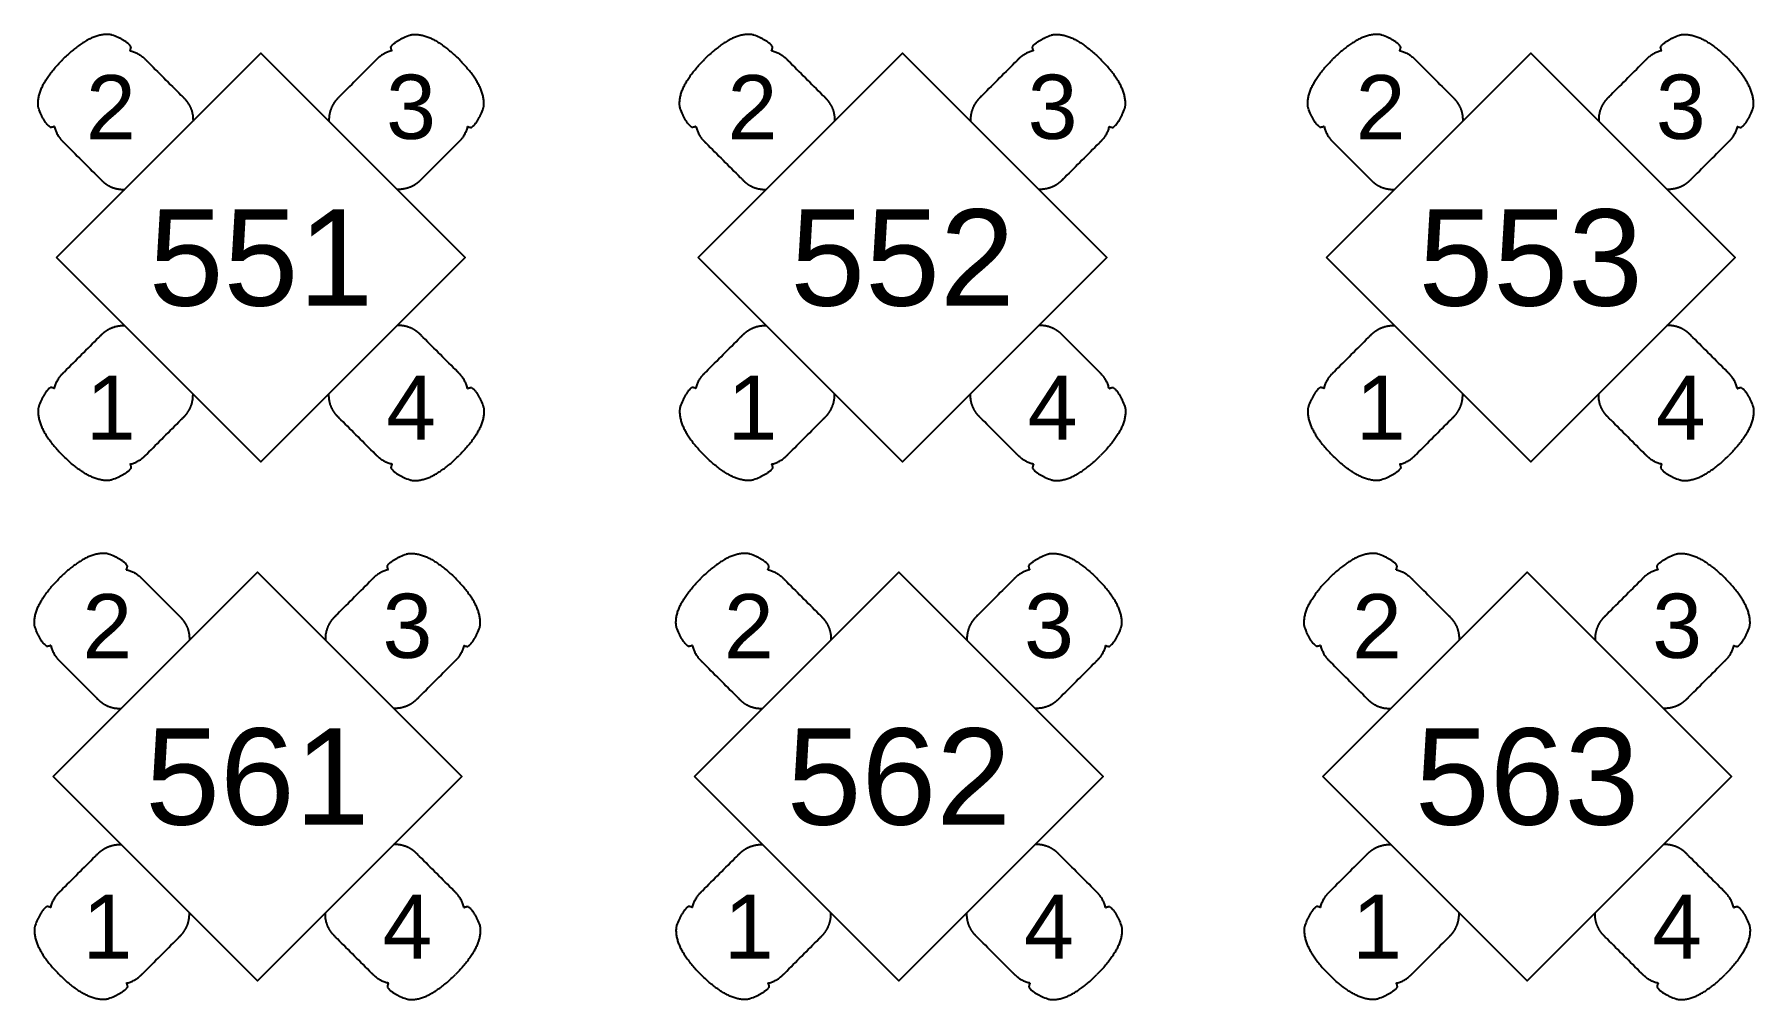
# Model space of a CAD drawing. Header units: inches. Extents: x -7053 to 899, y 8996 to 11069.
# Drawn here: x 29.5 to 243.7, y 10473.6 to 10593.8 of the extents above; entities that cross this region are included whole.
import ezdxf
from ezdxf.enums import TextEntityAlignment as Align

# ---------------------------------------------------------------- set-up
doc = ezdxf.new("R2010")
doc.units = ezdxf.units.IN
doc.header["$LTSCALE"] = 24
doc.header["$MEASUREMENT"] = 0
doc.layers.get('0').update_dxf_attribs({"linetype": 'CONTINUOUS'})
doc.styles.add('BOLD_1_8', font='arial.ttf', dxfattribs={"height": 8})

# ---------------------------------------------------------------- blocks, each defined once
blk = doc.blocks.new('TABLE 13')
at = {"transparency": 33554687}
blk.add_lwpolyline([(-25.46, -25.46), (0, 0), (25.46, -25.46), (0, -50.91)], close=True, dxfattribs=at)
for points, knots in [([(-18.82, 2.3), (-18.85, 2.31), (-18.92, 2.31), (-19.06, 2.32), (-19.25, 2.33), (-19.48, 2.31), (-19.81, 2.28), (-20.22, 2.19), (-20.55, 2.09), (-20.71, 2.03)], [0, 0, 0, 0, 2.359778, 4.869377, 10.191424, 15.845352, 21.732083, 33.881843, 46.544574, 46.544574, 46.544574, 46.544574]), ([(-18.65, 2.27), (-18.65, 2.27), (-18.67, 2.27), (-18.69, 2.28), (-18.75, 2.29), (-18.79, 2.3), (-18.82, 2.3)], [0, 0, 0, 0, 0.487428, 0.991917, 2.054704, 4.283476, 4.283476, 4.283476, 4.283476]), ([(-16.23, 0.83), (-16.25, 0.86), (-16.29, 0.92), (-16.37, 1.01), (-16.46, 1.1), (-16.57, 1.19), (-16.69, 1.29), (-16.82, 1.38), (-16.96, 1.48), (-17.11, 1.57), (-17.27, 1.66), (-17.43, 1.75), (-17.56, 1.82), (-17.68, 1.87), (-18, 2.02), (-18.3, 2.15), (-18.57, 2.24)], [0, 0, 0, 0, 2.593621, 5.482058, 8.577723, 12.001054, 15.662205, 19.556252, 23.671802, 27.994039, 32.368812, 36.906904, 41.514708, 42.773481, 46.505736, 66.812405, 66.812405, 66.812405, 66.812405]), ([(16.23, 0.83), (16.25, 0.86), (16.29, 0.92), (16.37, 1.01), (16.46, 1.1), (16.57, 1.19), (16.69, 1.29), (16.82, 1.38), (16.96, 1.48), (17.11, 1.57), (17.27, 1.66), (17.43, 1.75), (17.56, 1.82), (17.68, 1.87), (18, 2.02), (18.3, 2.15), (18.57, 2.24)], [0, 0, 0, 0, 2.593621, 5.482058, 8.577723, 12.001054, 15.662205, 19.556252, 23.671802, 27.994039, 32.368812, 36.906904, 41.514708, 42.773481, 46.505736, 66.812405, 66.812405, 66.812405, 66.812405]), ([(18.65, 2.27), (18.65, 2.27), (18.67, 2.27), (18.69, 2.28), (18.75, 2.29), (18.79, 2.3), (18.82, 2.3)], [0, 0, 0, 0, 0.487428, 0.991917, 2.054704, 4.283476, 4.283476, 4.283476, 4.283476]), ([(18.82, 2.3), (18.85, 2.31), (18.92, 2.31), (19.06, 2.32), (19.25, 2.33), (19.48, 2.31), (19.81, 2.28), (20.22, 2.19), (20.55, 2.09), (20.71, 2.03)], [0, 0, 0, 0, 2.359778, 4.869377, 10.191424, 15.845352, 21.732083, 33.881843, 46.544574, 46.544574, 46.544574, 46.544574]), ([(-20.71, 2.03), (-20.87, 1.97), (-21.18, 1.84), (-21.64, 1.61), (-22.02, 1.38), (-22.34, 1.17), (-22.59, 1), (-22.85, 0.81), (-23.2, 0.54), (-23.65, 0.18), (-24.17, -0.28), (-24.51, -0.61), (-24.68, -0.78)], [0, 0, 0, 0, 12.267602, 24.417309, 37.247949, 44.247945, 51.636574, 59.5443, 67.46083, 83.821821, 100.712162, 117.971932, 117.971932, 117.971932, 117.971932]), ([(-20.71, 2.03), (-20.71, 2.03), (-20.72, 2.03), (-20.72, 2.03), (-20.72, 2.03)], [5.5469019, 5.5469019, 5.5469019, 5.5469019, 5.6323646, 6.2805064, 6.2805064, 6.2805064, 6.2805064]), ([(-16.33, 0.28), (-16.25, 0.27), (-16.09, 0.23), (-15.87, 0.15), (-15.65, 0.07), (-15.43, -0.03), (-15.22, -0.15), (-15.05, -0.25), (-14.93, -0.35), (-14.83, -0.42), (-14.74, -0.49), (-14.64, -0.57), (-14.57, -0.64), (-14.5, -0.7), (-14.45, -0.75), (-14.41, -0.79), (-14.37, -0.83), (-14.34, -0.86), (-14.31, -0.89), (-14.28, -0.92), (-12.83, -2.37), (-11.33, -3.87), (-9.81, -5.39), (-9.7, -5.5), (-9.65, -5.56), (-9.62, -5.58), (-9.59, -5.61), (-9.56, -5.64), (-9.53, -5.68), (-9.49, -5.72), (-9.45, -5.76), (-9.41, -5.8), (-9.37, -5.85), (-9.33, -5.91), (-9.28, -5.97), (-9.23, -6.03), (-9.19, -6.09), (-9.14, -6.15), (-9.1, -6.21), (-9.06, -6.28), (-9.02, -6.35), (-8.98, -6.41), (-8.94, -6.48), (-8.9, -6.55), (-8.87, -6.62), (-8.82, -6.71), (-8.78, -6.8), (-8.74, -6.9), (-8.7, -7), (-8.66, -7.12), (-8.61, -7.27), (-8.58, -7.39), (-8.56, -7.49), (-8.54, -7.6), (-8.51, -7.73), (-8.49, -7.89), (-8.48, -8.05), (-8.47, -8.22), (-8.47, -8.37), (-8.47, -8.45), (-8.47, -8.47)], [0, 0, 0, 0, 5.72563, 11.638342, 17.260894, 22.922401, 28.742922, 34.444488, 37.302031, 40.199141, 43.070322, 45.950302, 49.053334, 50.597395, 52.213287, 54.148835, 54.810842, 56.198377, 57.082182, 57.982873, 59.768639, 205.405174, 211.614238, 215.240558, 216.120377, 217.503019, 218.1197, 218.87376, 220.264619, 222.138923, 223.116007, 224.149054, 225.8389, 227.741458, 229.580904, 231.399916, 233.225706, 235.045462, 237.020929, 238.716762, 240.672175, 242.738864, 244.454546, 246.394975, 248.208372, 250.027817, 253.72258, 255.653916, 257.54021, 261.279137, 264.972737, 268.750306, 270.18791, 272.540295, 276.909178, 279.829807, 284.10991, 288.387997, 292.747109, 294.447191, 294.447191, 294.447191, 294.447191]), ([(-16.2, 0.73), (-16.2, 0.73), (-16.2, 0.74), (-16.2, 0.75), (-16.2, 0.77), (-16.21, 0.79), (-16.23, 0.83)], [0, 0, 0, 0, 0.219458, 0.438108, 0.881749, 1.776838, 1.776838, 1.776838, 1.776838]), ([(16.33, 0.28), (16.25, 0.27), (16.09, 0.23), (15.87, 0.15), (15.65, 0.07), (15.43, -0.03), (15.22, -0.15), (15.05, -0.25), (14.93, -0.35), (14.83, -0.42), (14.74, -0.49), (14.64, -0.57), (14.57, -0.64), (14.5, -0.7), (14.45, -0.75), (14.41, -0.79), (14.37, -0.83), (14.34, -0.86), (14.31, -0.89), (14.28, -0.92), (12.83, -2.37), (11.33, -3.87), (9.81, -5.39), (9.7, -5.5), (9.65, -5.56), (9.62, -5.58), (9.59, -5.61), (9.56, -5.64), (9.53, -5.68), (9.49, -5.72), (9.45, -5.76), (9.41, -5.8), (9.37, -5.85), (9.33, -5.91), (9.28, -5.97), (9.23, -6.03), (9.19, -6.09), (9.14, -6.15), (9.1, -6.21), (9.06, -6.28), (9.02, -6.35), (8.98, -6.41), (8.94, -6.48), (8.9, -6.55), (8.87, -6.62), (8.82, -6.71), (8.78, -6.8), (8.74, -6.9), (8.7, -7), (8.66, -7.12), (8.61, -7.27), (8.58, -7.39), (8.56, -7.49), (8.54, -7.6), (8.51, -7.73), (8.49, -7.89), (8.48, -8.05), (8.47, -8.22), (8.47, -8.37), (8.47, -8.45), (8.47, -8.47)], [0, 0, 0, 0, 5.72563, 11.638342, 17.260894, 22.922401, 28.742922, 34.444488, 37.302031, 40.199141, 43.070322, 45.950302, 49.053334, 50.597395, 52.213287, 54.148835, 54.810842, 56.198377, 57.082182, 57.982873, 59.768639, 205.405174, 211.614238, 215.240558, 216.120377, 217.503019, 218.1197, 218.87376, 220.264619, 222.138923, 223.116007, 224.149054, 225.8389, 227.741458, 229.580904, 231.399916, 233.225706, 235.045462, 237.020929, 238.716762, 240.672175, 242.738864, 244.454546, 246.394975, 248.208372, 250.027817, 253.72258, 255.653916, 257.54021, 261.279137, 264.972737, 268.750306, 270.18791, 272.540295, 276.909178, 279.829807, 284.10991, 288.387997, 292.747109, 294.447191, 294.447191, 294.447191, 294.447191]), ([(16.2, 0.73), (16.2, 0.73), (16.2, 0.74), (16.2, 0.75), (16.2, 0.77), (16.21, 0.79), (16.23, 0.83)], [0, 0, 0, 0, 0.219458, 0.438108, 0.881749, 1.776838, 1.776838, 1.776838, 1.776838]), ([(20.71, 2.03), (20.71, 2.03), (20.72, 2.03), (20.72, 2.03), (20.72, 2.03)], [5.5469019, 5.5469019, 5.5469019, 5.5469019, 5.6323646, 6.2805064, 6.2805064, 6.2805064, 6.2805064]), ([(20.71, 2.03), (20.87, 1.97), (21.18, 1.84), (21.64, 1.61), (22.02, 1.38), (22.34, 1.17), (22.59, 1), (22.85, 0.81), (23.2, 0.54), (23.65, 0.18), (24.17, -0.28), (24.51, -0.61), (24.68, -0.78)], [0, 0, 0, 0, 12.267602, 24.417309, 37.247949, 44.247945, 51.636574, 59.5443, 67.46083, 83.821821, 100.712162, 117.971932, 117.971932, 117.971932, 117.971932]), ([(-27.49, -4.74), (-27.43, -4.58), (-27.3, -4.27), (-27.06, -3.81), (-26.84, -3.43), (-26.63, -3.12), (-26.46, -2.86), (-26.27, -2.6), (-26, -2.25), (-25.64, -1.81), (-25.17, -1.29), (-24.84, -0.95), (-24.68, -0.78)], [0, 0, 0, 0, 12.267602, 24.417309, 37.247949, 44.247945, 51.636574, 59.5443, 67.46083, 83.821821, 100.712162, 117.971932, 117.971932, 117.971932, 117.971932]), ([(27.49, -4.74), (27.43, -4.58), (27.3, -4.27), (27.06, -3.81), (26.84, -3.43), (26.63, -3.12), (26.46, -2.86), (26.27, -2.6), (26, -2.25), (25.64, -1.81), (25.17, -1.29), (24.84, -0.95), (24.68, -0.78)], [0, 0, 0, 0, 12.267602, 24.417309, 37.247949, 44.247945, 51.636574, 59.5443, 67.46083, 83.821821, 100.712162, 117.971932, 117.971932, 117.971932, 117.971932]), ([(-27.76, -6.63), (-27.76, -6.6), (-27.77, -6.54), (-27.78, -6.4), (-27.78, -6.21), (-27.77, -5.98), (-27.73, -5.65), (-27.65, -5.23), (-27.55, -4.91), (-27.49, -4.74)], [0, 0, 0, 0, 2.359778, 4.869377, 10.191424, 15.845352, 21.732083, 33.881843, 46.544574, 46.544574, 46.544574, 46.544574]), ([(-27.49, -4.74), (-27.49, -4.74), (-27.48, -4.74), (-27.48, -4.74), (-27.48, -4.74)], [5.5469019, 5.5469019, 5.5469019, 5.5469019, 5.6323646, 6.2805064, 6.2805064, 6.2805064, 6.2805064]), ([(27.49, -4.74), (27.49, -4.74), (27.48, -4.74), (27.48, -4.74), (27.48, -4.74)], [5.5469019, 5.5469019, 5.5469019, 5.5469019, 5.6323646, 6.2805064, 6.2805064, 6.2805064, 6.2805064]), ([(27.76, -6.63), (27.76, -6.6), (27.77, -6.54), (27.78, -6.4), (27.78, -6.21), (27.77, -5.98), (27.73, -5.65), (27.65, -5.23), (27.55, -4.91), (27.49, -4.74)], [0, 0, 0, 0, 2.359778, 4.869377, 10.191424, 15.845352, 21.732083, 33.881843, 46.544574, 46.544574, 46.544574, 46.544574]), ([(-27.72, -6.81), (-27.72, -6.8), (-27.73, -6.79), (-27.73, -6.76), (-27.75, -6.71), (-27.75, -6.67), (-27.76, -6.63)], [0, 0, 0, 0, 0.487428, 0.991917, 2.054704, 4.283476, 4.283476, 4.283476, 4.283476]), ([(-26.28, -9.23), (-26.31, -9.21), (-26.37, -9.16), (-26.46, -9.08), (-26.55, -8.99), (-26.65, -8.89), (-26.74, -8.77), (-26.84, -8.64), (-26.93, -8.5), (-27.03, -8.35), (-27.12, -8.19), (-27.21, -8.02), (-27.27, -7.89), (-27.33, -7.78), (-27.48, -7.46), (-27.6, -7.15), (-27.7, -6.89)], [0, 0, 0, 0, 2.593621, 5.482058, 8.577723, 12.001054, 15.662205, 19.556252, 23.671802, 27.994039, 32.368812, 36.906904, 41.514708, 42.773481, 46.505736, 66.812405, 66.812405, 66.812405, 66.812405]), ([(26.28, -9.23), (26.31, -9.21), (26.37, -9.16), (26.46, -9.08), (26.55, -8.99), (26.65, -8.89), (26.74, -8.77), (26.84, -8.64), (26.93, -8.5), (27.03, -8.35), (27.12, -8.19), (27.21, -8.02), (27.27, -7.89), (27.33, -7.78), (27.48, -7.46), (27.6, -7.15), (27.7, -6.89)], [0, 0, 0, 0, 2.593621, 5.482058, 8.577723, 12.001054, 15.662205, 19.556252, 23.671802, 27.994039, 32.368812, 36.906904, 41.514708, 42.773481, 46.505736, 66.812405, 66.812405, 66.812405, 66.812405]), ([(27.72, -6.81), (27.72, -6.8), (27.73, -6.79), (27.73, -6.76), (27.75, -6.71), (27.75, -6.67), (27.76, -6.63)], [0, 0, 0, 0, 0.487428, 0.991917, 2.054704, 4.283476, 4.283476, 4.283476, 4.283476]), ([(-26.19, -9.26), (-26.19, -9.26), (-26.2, -9.26), (-26.21, -9.26), (-26.23, -9.25), (-26.25, -9.25), (-26.28, -9.23)], [0, 0, 0, 0, 0.219458, 0.438108, 0.881749, 1.776838, 1.776838, 1.776838, 1.776838]), ([(-25.74, -9.13), (-25.72, -9.21), (-25.68, -9.36), (-25.61, -9.59), (-25.52, -9.81), (-25.42, -10.02), (-25.31, -10.23), (-25.2, -10.4), (-25.11, -10.53), (-25.04, -10.63), (-24.96, -10.72), (-24.89, -10.81), (-24.82, -10.89), (-24.76, -10.95), (-24.71, -11), (-24.67, -11.04), (-24.63, -11.08), (-24.6, -11.11), (-24.57, -11.14), (-24.53, -11.18), (-23.08, -12.63), (-21.58, -14.13), (-20.06, -15.65), (-19.96, -15.75), (-19.9, -15.81), (-19.87, -15.84), (-19.84, -15.86), (-19.82, -15.89), (-19.78, -15.93), (-19.73, -15.97), (-19.69, -16.01), (-19.66, -16.04), (-19.61, -16.08), (-19.55, -16.13), (-19.49, -16.18), (-19.43, -16.22), (-19.37, -16.27), (-19.31, -16.31), (-19.24, -16.36), (-19.18, -16.4), (-19.11, -16.44), (-19.04, -16.48), (-18.97, -16.52), (-18.91, -16.55), (-18.84, -16.59), (-18.75, -16.63), (-18.65, -16.68), (-18.56, -16.72), (-18.46, -16.75), (-18.34, -16.8), (-18.19, -16.84), (-18.07, -16.87), (-17.97, -16.9), (-17.86, -16.92), (-17.73, -16.94), (-17.57, -16.96), (-17.41, -16.98), (-17.23, -16.99), (-17.09, -16.99), (-17.01, -16.98), (-16.98, -16.98)], [0, 0, 0, 0, 5.72563, 11.638342, 17.260894, 22.922401, 28.742922, 34.444488, 37.302031, 40.199141, 43.070322, 45.950302, 49.053334, 50.597395, 52.213287, 54.148835, 54.810842, 56.198377, 57.082182, 57.982873, 59.768639, 205.405174, 211.614238, 215.240558, 216.120377, 217.503019, 218.1197, 218.87376, 220.264619, 222.138923, 223.116007, 224.149054, 225.8389, 227.741458, 229.580904, 231.399916, 233.225706, 235.045462, 237.020929, 238.716762, 240.672175, 242.738864, 244.454546, 246.394975, 248.208372, 250.027817, 253.72258, 255.653916, 257.54021, 261.279137, 264.972737, 268.750306, 270.18791, 272.540295, 276.909178, 279.829807, 284.10991, 288.387997, 292.747109, 294.447197, 294.447197, 294.447197, 294.447197]), ([(25.74, -9.13), (25.72, -9.21), (25.68, -9.36), (25.61, -9.59), (25.52, -9.81), (25.42, -10.02), (25.31, -10.23), (25.2, -10.4), (25.11, -10.53), (25.04, -10.63), (24.96, -10.72), (24.89, -10.81), (24.82, -10.89), (24.76, -10.95), (24.71, -11), (24.67, -11.04), (24.63, -11.08), (24.6, -11.11), (24.57, -11.14), (24.53, -11.18), (23.08, -12.63), (21.58, -14.13), (20.06, -15.65), (19.96, -15.75), (19.9, -15.81), (19.87, -15.84), (19.84, -15.86), (19.82, -15.89), (19.78, -15.93), (19.73, -15.97), (19.69, -16.01), (19.66, -16.04), (19.61, -16.08), (19.55, -16.13), (19.49, -16.18), (19.43, -16.22), (19.37, -16.27), (19.31, -16.31), (19.24, -16.36), (19.18, -16.4), (19.11, -16.44), (19.04, -16.48), (18.97, -16.52), (18.91, -16.55), (18.84, -16.59), (18.75, -16.63), (18.65, -16.68), (18.56, -16.72), (18.46, -16.75), (18.34, -16.8), (18.19, -16.84), (18.07, -16.87), (17.97, -16.9), (17.86, -16.92), (17.73, -16.94), (17.57, -16.96), (17.41, -16.98), (17.23, -16.99), (17.09, -16.99), (17.01, -16.98), (16.98, -16.98)], [0, 0, 0, 0, 5.72563, 11.638342, 17.260894, 22.922401, 28.742922, 34.444488, 37.302031, 40.199141, 43.070322, 45.950302, 49.053334, 50.597395, 52.213287, 54.148835, 54.810842, 56.198377, 57.082182, 57.982873, 59.768639, 205.405174, 211.614238, 215.240558, 216.120377, 217.503019, 218.1197, 218.87376, 220.264619, 222.138923, 223.116007, 224.149054, 225.8389, 227.741458, 229.580904, 231.399916, 233.225706, 235.045462, 237.020929, 238.716762, 240.672175, 242.738864, 244.454546, 246.394975, 248.208372, 250.027817, 253.72258, 255.653916, 257.54021, 261.279137, 264.972737, 268.750306, 270.18791, 272.540295, 276.909178, 279.829807, 284.10991, 288.387997, 292.747109, 294.447197, 294.447197, 294.447197, 294.447197]), ([(26.19, -9.26), (26.19, -9.26), (26.2, -9.26), (26.21, -9.26), (26.23, -9.25), (26.25, -9.25), (26.28, -9.23)], [0, 0, 0, 0, 0.219458, 0.438108, 0.881749, 1.776838, 1.776838, 1.776838, 1.776838]), ([(-25.74, -41.78), (-25.72, -41.71), (-25.68, -41.55), (-25.61, -41.32), (-25.52, -41.1), (-25.42, -40.89), (-25.31, -40.68), (-25.2, -40.51), (-25.11, -40.38), (-25.04, -40.29), (-24.96, -40.19), (-24.89, -40.1), (-24.82, -40.02), (-24.76, -39.96), (-24.71, -39.91), (-24.67, -39.87), (-24.63, -39.83), (-24.6, -39.8), (-24.57, -39.77), (-24.53, -39.73), (-23.08, -38.28), (-21.58, -36.78), (-20.06, -35.26), (-19.96, -35.16), (-19.9, -35.1), (-19.87, -35.07), (-19.84, -35.05), (-19.82, -35.02), (-19.78, -34.98), (-19.73, -34.94), (-19.69, -34.9), (-19.66, -34.87), (-19.61, -34.83), (-19.55, -34.78), (-19.49, -34.73), (-19.43, -34.69), (-19.37, -34.64), (-19.31, -34.6), (-19.24, -34.56), (-19.18, -34.51), (-19.11, -34.47), (-19.04, -34.43), (-18.97, -34.39), (-18.91, -34.36), (-18.84, -34.32), (-18.75, -34.28), (-18.65, -34.24), (-18.56, -34.2), (-18.46, -34.16), (-18.34, -34.12), (-18.19, -34.07), (-18.07, -34.04), (-17.97, -34.02), (-17.86, -33.99), (-17.73, -33.97), (-17.57, -33.95), (-17.41, -33.93), (-17.23, -33.93), (-17.09, -33.93), (-17.01, -33.93), (-16.98, -33.93)], [0, 0, 0, 0, 5.72563, 11.638342, 17.260894, 22.922401, 28.742922, 34.444488, 37.302031, 40.199141, 43.070322, 45.950302, 49.053334, 50.597395, 52.213287, 54.148835, 54.810842, 56.198377, 57.082182, 57.982873, 59.768639, 205.405174, 211.614238, 215.240558, 216.120377, 217.503019, 218.1197, 218.87376, 220.264619, 222.138923, 223.116007, 224.149054, 225.8389, 227.741458, 229.580904, 231.399916, 233.225706, 235.045462, 237.020929, 238.716762, 240.672175, 242.738864, 244.454546, 246.394975, 248.208372, 250.027817, 253.72258, 255.653916, 257.54021, 261.279137, 264.972737, 268.750306, 270.18791, 272.540295, 276.909178, 279.829807, 284.10991, 288.387997, 292.747109, 294.447197, 294.447197, 294.447197, 294.447197]), ([(25.74, -41.78), (25.72, -41.71), (25.68, -41.55), (25.61, -41.32), (25.52, -41.1), (25.42, -40.89), (25.31, -40.68), (25.2, -40.51), (25.11, -40.38), (25.04, -40.29), (24.96, -40.19), (24.89, -40.1), (24.82, -40.02), (24.76, -39.96), (24.71, -39.91), (24.67, -39.87), (24.63, -39.83), (24.6, -39.8), (24.57, -39.77), (24.53, -39.73), (23.08, -38.28), (21.58, -36.78), (20.06, -35.26), (19.96, -35.16), (19.9, -35.1), (19.87, -35.07), (19.84, -35.05), (19.82, -35.02), (19.78, -34.98), (19.73, -34.94), (19.69, -34.9), (19.66, -34.87), (19.61, -34.83), (19.55, -34.78), (19.49, -34.73), (19.43, -34.69), (19.37, -34.64), (19.31, -34.6), (19.24, -34.56), (19.18, -34.51), (19.11, -34.47), (19.04, -34.43), (18.97, -34.39), (18.91, -34.36), (18.84, -34.32), (18.75, -34.28), (18.65, -34.24), (18.56, -34.2), (18.46, -34.16), (18.34, -34.12), (18.19, -34.07), (18.07, -34.04), (17.97, -34.02), (17.86, -33.99), (17.73, -33.97), (17.57, -33.95), (17.41, -33.93), (17.23, -33.93), (17.09, -33.93), (17.01, -33.93), (16.98, -33.93)], [0, 0, 0, 0, 5.72563, 11.638342, 17.260894, 22.922401, 28.742922, 34.444488, 37.302031, 40.199141, 43.070322, 45.950302, 49.053334, 50.597395, 52.213287, 54.148835, 54.810842, 56.198377, 57.082182, 57.982873, 59.768639, 205.405174, 211.614238, 215.240558, 216.120377, 217.503019, 218.1197, 218.87376, 220.264619, 222.138923, 223.116007, 224.149054, 225.8389, 227.741458, 229.580904, 231.399916, 233.225706, 235.045462, 237.020929, 238.716762, 240.672175, 242.738864, 244.454546, 246.394975, 248.208372, 250.027817, 253.72258, 255.653916, 257.54021, 261.279137, 264.972737, 268.750306, 270.18791, 272.540295, 276.909178, 279.829807, 284.10991, 288.387997, 292.747109, 294.447197, 294.447197, 294.447197, 294.447197]), ([(-26.28, -41.68), (-26.31, -41.7), (-26.37, -41.75), (-26.46, -41.83), (-26.55, -41.92), (-26.65, -42.03), (-26.74, -42.14), (-26.84, -42.27), (-26.93, -42.42), (-27.03, -42.57), (-27.12, -42.72), (-27.21, -42.89), (-27.27, -43.02), (-27.33, -43.14), (-27.48, -43.45), (-27.6, -43.76), (-27.7, -44.02)], [0, 0, 0, 0, 2.593621, 5.482058, 8.577723, 12.001054, 15.662205, 19.556252, 23.671802, 27.994039, 32.368812, 36.906904, 41.514708, 42.773481, 46.505736, 66.812405, 66.812405, 66.812405, 66.812405]), ([(-26.19, -41.65), (-26.19, -41.65), (-26.2, -41.65), (-26.21, -41.65), (-26.23, -41.66), (-26.25, -41.66), (-26.28, -41.68)], [0, 0, 0, 0, 0.219458, 0.438108, 0.881749, 1.776838, 1.776838, 1.776838, 1.776838]), ([(-16.33, -51.2), (-16.25, -51.18), (-16.09, -51.14), (-15.87, -51.07), (-15.65, -50.98), (-15.43, -50.88), (-15.22, -50.76), (-15.05, -50.66), (-14.93, -50.57), (-14.83, -50.5), (-14.74, -50.42), (-14.64, -50.34), (-14.57, -50.27), (-14.5, -50.21), (-14.45, -50.16), (-14.41, -50.12), (-14.37, -50.08), (-14.34, -50.05), (-14.31, -50.02), (-14.28, -49.99), (-12.83, -48.54), (-11.33, -47.04), (-9.81, -45.52), (-9.7, -45.41), (-9.65, -45.36), (-9.62, -45.33), (-9.59, -45.3), (-9.56, -45.27), (-9.53, -45.23), (-9.49, -45.19), (-9.45, -45.15), (-9.41, -45.11), (-9.37, -45.06), (-9.33, -45.01), (-9.28, -44.95), (-9.23, -44.89), (-9.19, -44.83), (-9.14, -44.76), (-9.1, -44.7), (-9.06, -44.63), (-9.02, -44.57), (-8.98, -44.5), (-8.94, -44.43), (-8.9, -44.36), (-8.87, -44.29), (-8.82, -44.2), (-8.78, -44.11), (-8.74, -44.01), (-8.7, -43.92), (-8.66, -43.79), (-8.61, -43.65), (-8.58, -43.53), (-8.56, -43.42), (-8.54, -43.31), (-8.51, -43.18), (-8.49, -43.02), (-8.48, -42.87), (-8.47, -42.69), (-8.47, -42.54), (-8.47, -42.46), (-8.47, -42.44)], [0, 0, 0, 0, 5.72563, 11.638342, 17.260894, 22.922401, 28.742922, 34.444488, 37.302031, 40.199141, 43.070322, 45.950302, 49.053334, 50.597395, 52.213287, 54.148835, 54.810842, 56.198377, 57.082182, 57.982873, 59.768639, 205.405174, 211.614238, 215.240558, 216.120377, 217.503019, 218.1197, 218.87376, 220.264619, 222.138923, 223.116007, 224.149054, 225.8389, 227.741458, 229.580904, 231.399916, 233.225706, 235.045462, 237.020929, 238.716762, 240.672175, 242.738864, 244.454546, 246.394975, 248.208372, 250.027817, 253.72258, 255.653916, 257.54021, 261.279137, 264.972737, 268.750306, 270.18791, 272.540295, 276.909178, 279.829807, 284.10991, 288.387997, 292.747109, 294.447191, 294.447191, 294.447191, 294.447191]), ([(16.33, -51.2), (16.25, -51.18), (16.09, -51.14), (15.87, -51.07), (15.65, -50.98), (15.43, -50.88), (15.22, -50.76), (15.05, -50.66), (14.93, -50.57), (14.83, -50.5), (14.74, -50.42), (14.64, -50.34), (14.57, -50.27), (14.5, -50.21), (14.45, -50.16), (14.41, -50.12), (14.37, -50.08), (14.34, -50.05), (14.31, -50.02), (14.28, -49.99), (12.83, -48.54), (11.33, -47.04), (9.81, -45.52), (9.7, -45.41), (9.65, -45.36), (9.62, -45.33), (9.59, -45.3), (9.56, -45.27), (9.53, -45.23), (9.49, -45.19), (9.45, -45.15), (9.41, -45.11), (9.37, -45.06), (9.33, -45.01), (9.28, -44.95), (9.23, -44.89), (9.19, -44.83), (9.14, -44.76), (9.1, -44.7), (9.06, -44.63), (9.02, -44.57), (8.98, -44.5), (8.94, -44.43), (8.9, -44.36), (8.87, -44.29), (8.82, -44.2), (8.78, -44.11), (8.74, -44.01), (8.7, -43.92), (8.66, -43.79), (8.61, -43.65), (8.58, -43.53), (8.56, -43.42), (8.54, -43.31), (8.51, -43.18), (8.49, -43.02), (8.48, -42.87), (8.47, -42.69), (8.47, -42.54), (8.47, -42.46), (8.47, -42.44)], [0, 0, 0, 0, 5.72563, 11.638342, 17.260894, 22.922401, 28.742922, 34.444488, 37.302031, 40.199141, 43.070322, 45.950302, 49.053334, 50.597395, 52.213287, 54.148835, 54.810842, 56.198377, 57.082182, 57.982873, 59.768639, 205.405174, 211.614238, 215.240558, 216.120377, 217.503019, 218.1197, 218.87376, 220.264619, 222.138923, 223.116007, 224.149054, 225.8389, 227.741458, 229.580904, 231.399916, 233.225706, 235.045462, 237.020929, 238.716762, 240.672175, 242.738864, 244.454546, 246.394975, 248.208372, 250.027817, 253.72258, 255.653916, 257.54021, 261.279137, 264.972737, 268.750306, 270.18791, 272.540295, 276.909178, 279.829807, 284.10991, 288.387997, 292.747109, 294.447191, 294.447191, 294.447191, 294.447191]), ([(26.19, -41.65), (26.19, -41.65), (26.2, -41.65), (26.21, -41.65), (26.23, -41.66), (26.25, -41.66), (26.28, -41.68)], [0, 0, 0, 0, 0.219458, 0.438108, 0.881749, 1.776838, 1.776838, 1.776838, 1.776838]), ([(26.28, -41.68), (26.31, -41.7), (26.37, -41.75), (26.46, -41.83), (26.55, -41.92), (26.65, -42.03), (26.74, -42.14), (26.84, -42.27), (26.93, -42.42), (27.03, -42.57), (27.12, -42.72), (27.21, -42.89), (27.27, -43.02), (27.33, -43.14), (27.48, -43.45), (27.6, -43.76), (27.7, -44.02)], [0, 0, 0, 0, 2.593621, 5.482058, 8.577723, 12.001054, 15.662205, 19.556252, 23.671802, 27.994039, 32.368812, 36.906904, 41.514708, 42.773481, 46.505736, 66.812405, 66.812405, 66.812405, 66.812405]), ([(-27.76, -44.28), (-27.76, -44.31), (-27.77, -44.38), (-27.78, -44.52), (-27.78, -44.7), (-27.77, -44.94), (-27.73, -45.26), (-27.65, -45.68), (-27.55, -46.01), (-27.49, -46.17)], [0, 0, 0, 0, 2.359778, 4.869377, 10.191424, 15.845352, 21.732083, 33.881843, 46.544574, 46.544574, 46.544574, 46.544574]), ([(-27.72, -44.1), (-27.72, -44.11), (-27.73, -44.12), (-27.73, -44.15), (-27.75, -44.2), (-27.75, -44.25), (-27.76, -44.28)], [0, 0, 0, 0, 0.487428, 0.991917, 2.054704, 4.283476, 4.283476, 4.283476, 4.283476]), ([(27.76, -44.28), (27.76, -44.31), (27.77, -44.38), (27.78, -44.52), (27.78, -44.7), (27.77, -44.94), (27.73, -45.26), (27.65, -45.68), (27.55, -46.01), (27.49, -46.17)], [0, 0, 0, 0, 2.359778, 4.869377, 10.191424, 15.845352, 21.732083, 33.881843, 46.544574, 46.544574, 46.544574, 46.544574]), ([(27.72, -44.1), (27.72, -44.11), (27.73, -44.12), (27.73, -44.15), (27.75, -44.2), (27.75, -44.25), (27.76, -44.28)], [0, 0, 0, 0, 0.487428, 0.991917, 2.054704, 4.283476, 4.283476, 4.283476, 4.283476]), ([(-27.49, -46.17), (-27.49, -46.17), (-27.48, -46.17), (-27.48, -46.17), (-27.48, -46.17)], [5.5469019, 5.5469019, 5.5469019, 5.5469019, 5.6323646, 6.2805064, 6.2805064, 6.2805064, 6.2805064]), ([(-27.49, -46.17), (-27.43, -46.33), (-27.3, -46.64), (-27.06, -47.1), (-26.84, -47.48), (-26.63, -47.79), (-26.46, -48.05), (-26.27, -48.31), (-26, -48.66), (-25.64, -49.1), (-25.17, -49.62), (-24.84, -49.96), (-24.68, -50.13)], [0, 0, 0, 0, 12.267602, 24.417309, 37.247949, 44.247945, 51.636574, 59.5443, 67.46083, 83.821821, 100.712162, 117.971932, 117.971932, 117.971932, 117.971932]), ([(27.49, -46.17), (27.43, -46.33), (27.3, -46.64), (27.06, -47.1), (26.84, -47.48), (26.63, -47.79), (26.46, -48.05), (26.27, -48.31), (26, -48.66), (25.64, -49.1), (25.17, -49.62), (24.84, -49.96), (24.68, -50.13)], [0, 0, 0, 0, 12.267602, 24.417309, 37.247949, 44.247945, 51.636574, 59.5443, 67.46083, 83.821821, 100.712162, 117.971932, 117.971932, 117.971932, 117.971932]), ([(27.49, -46.17), (27.49, -46.17), (27.48, -46.17), (27.48, -46.17), (27.48, -46.17)], [5.5469019, 5.5469019, 5.5469019, 5.5469019, 5.6323646, 6.2805064, 6.2805064, 6.2805064, 6.2805064]), ([(-20.71, -52.94), (-20.87, -52.88), (-21.18, -52.75), (-21.64, -52.52), (-22.02, -52.29), (-22.34, -52.09), (-22.59, -51.91), (-22.85, -51.72), (-23.2, -51.45), (-23.65, -51.09), (-24.17, -50.63), (-24.51, -50.3), (-24.68, -50.13)], [0, 0, 0, 0, 12.267602, 24.417309, 37.247949, 44.247945, 51.636574, 59.5443, 67.46083, 83.821821, 100.712162, 117.971932, 117.971932, 117.971932, 117.971932]), ([(20.71, -52.94), (20.87, -52.88), (21.18, -52.75), (21.64, -52.52), (22.02, -52.29), (22.34, -52.09), (22.59, -51.91), (22.85, -51.72), (23.2, -51.45), (23.65, -51.09), (24.17, -50.63), (24.51, -50.3), (24.68, -50.13)], [0, 0, 0, 0, 12.267602, 24.417309, 37.247949, 44.247945, 51.636574, 59.5443, 67.46083, 83.821821, 100.712162, 117.971932, 117.971932, 117.971932, 117.971932]), ([(-20.71, -52.94), (-20.71, -52.94), (-20.72, -52.94), (-20.72, -52.94), (-20.72, -52.94)], [5.5469019, 5.5469019, 5.5469019, 5.5469019, 5.6323646, 6.2805064, 6.2805064, 6.2805064, 6.2805064]), ([(-18.82, -53.21), (-18.85, -53.22), (-18.92, -53.23), (-19.06, -53.24), (-19.25, -53.24), (-19.48, -53.23), (-19.81, -53.19), (-20.22, -53.1), (-20.55, -53), (-20.71, -52.94)], [0, 0, 0, 0, 2.359778, 4.869377, 10.191424, 15.845352, 21.732083, 33.881843, 46.544574, 46.544574, 46.544574, 46.544574]), ([(-18.65, -53.18), (-18.65, -53.18), (-18.67, -53.18), (-18.69, -53.19), (-18.75, -53.2), (-18.79, -53.21), (-18.82, -53.21)], [0, 0, 0, 0, 0.487428, 0.991917, 2.054704, 4.283476, 4.283476, 4.283476, 4.283476]), ([(-16.23, -51.74), (-16.25, -51.77), (-16.29, -51.83), (-16.37, -51.92), (-16.46, -52.01), (-16.57, -52.1), (-16.69, -52.2), (-16.82, -52.29), (-16.96, -52.39), (-17.11, -52.48), (-17.27, -52.57), (-17.43, -52.66), (-17.56, -52.73), (-17.68, -52.79), (-18, -52.94), (-18.3, -53.06), (-18.57, -53.15)], [0, 0, 0, 0, 2.593621, 5.482058, 8.577723, 12.001054, 15.662205, 19.556252, 23.671802, 27.994039, 32.368812, 36.906904, 41.514708, 42.773481, 46.505736, 66.812405, 66.812405, 66.812405, 66.812405]), ([(-16.2, -51.64), (-16.2, -51.64), (-16.2, -51.65), (-16.2, -51.66), (-16.2, -51.68), (-16.21, -51.7), (-16.23, -51.74)], [0, 0, 0, 0, 0.219458, 0.438108, 0.881749, 1.776838, 1.776838, 1.776838, 1.776838]), ([(16.2, -51.64), (16.2, -51.64), (16.2, -51.65), (16.2, -51.66), (16.2, -51.68), (16.21, -51.7), (16.23, -51.74)], [0, 0, 0, 0, 0.219458, 0.438108, 0.881749, 1.776838, 1.776838, 1.776838, 1.776838]), ([(16.23, -51.74), (16.25, -51.77), (16.29, -51.83), (16.37, -51.92), (16.46, -52.01), (16.57, -52.1), (16.69, -52.2), (16.82, -52.29), (16.96, -52.39), (17.11, -52.48), (17.27, -52.57), (17.43, -52.66), (17.56, -52.73), (17.68, -52.79), (18, -52.94), (18.3, -53.06), (18.57, -53.15)], [0, 0, 0, 0, 2.593621, 5.482058, 8.577723, 12.001054, 15.662205, 19.556252, 23.671802, 27.994039, 32.368812, 36.906904, 41.514708, 42.773481, 46.505736, 66.812405, 66.812405, 66.812405, 66.812405]), ([(18.65, -53.18), (18.65, -53.18), (18.67, -53.18), (18.69, -53.19), (18.75, -53.2), (18.79, -53.21), (18.82, -53.21)], [0, 0, 0, 0, 0.487428, 0.991917, 2.054704, 4.283476, 4.283476, 4.283476, 4.283476]), ([(18.82, -53.21), (18.85, -53.22), (18.92, -53.23), (19.06, -53.24), (19.25, -53.24), (19.48, -53.23), (19.81, -53.19), (20.22, -53.1), (20.55, -53), (20.71, -52.94)], [0, 0, 0, 0, 2.359778, 4.869377, 10.191424, 15.845352, 21.732083, 33.881843, 46.544574, 46.544574, 46.544574, 46.544574]), ([(20.71, -52.94), (20.71, -52.94), (20.72, -52.94), (20.72, -52.94), (20.72, -52.94)], [5.5469019, 5.5469019, 5.5469019, 5.5469019, 5.6323646, 6.2805064, 6.2805064, 6.2805064, 6.2805064])]:
    blk.add_open_spline(points, degree=3, knots=knots)
for points, weights in [([(-18.59, 2.25), (-18.62, 2.26), (-18.64, 2.27)], [1, 0.999750699826, 1]), ([(-18.57, 2.24), (-18.58, 2.25), (-18.59, 2.25)], [1, 0.999906532277, 1]), ([(18.57, 2.24), (18.58, 2.25), (18.59, 2.25)], [1, 0.999906532277, 1]), ([(18.59, 2.25), (18.62, 2.26), (18.64, 2.27)], [1, 0.999750699826, 1]), ([(-16.33, 0.28), (-16.25, 0.43), (-16.24, 0.5)], [1, 0.992461126439, 1]), ([(-16.24, 0.5), (-16.22, 0.59), (-16.2, 0.69)], [1, 0.999999986134, 1]), ([(-16.2, 0.69), (-16.19, 0.71), (-16.2, 0.73)], [1, 0.993407673287, 1]), ([(16.2, 0.69), (16.19, 0.71), (16.2, 0.73)], [1, 0.993407673287, 1]), ([(16.24, 0.5), (16.22, 0.59), (16.2, 0.69)], [1, 0.999999986134, 1]), ([(16.33, 0.28), (16.25, 0.43), (16.24, 0.5)], [1, 0.992461126439, 1]), ([(-27.71, -6.87), (-27.71, -6.84), (-27.72, -6.81)], [1, 0.999750699826, 1]), ([(-27.7, -6.89), (-27.7, -6.88), (-27.71, -6.87)], [1, 0.999906532277, 1]), ([(27.7, -6.89), (27.7, -6.88), (27.71, -6.87)], [1, 0.999906532277, 1]), ([(27.71, -6.87), (27.71, -6.84), (27.72, -6.81)], [1, 0.999750699826, 1]), ([(-26.15, -9.26), (-26.17, -9.26), (-26.19, -9.26)], [1, 0.993407673287, 1]), ([(-25.96, -9.22), (-26.05, -9.24), (-26.15, -9.26)], [1, 0.999999986134, 1]), ([(-25.74, -9.13), (-25.89, -9.21), (-25.95, -9.22)], [1, 0.992461126439, 1]), ([(25.74, -9.13), (25.89, -9.21), (25.95, -9.22)], [1, 0.992461126439, 1]), ([(25.96, -9.22), (26.05, -9.24), (26.15, -9.26)], [1, 0.999999986134, 1]), ([(26.15, -9.26), (26.17, -9.26), (26.19, -9.26)], [1, 0.993407673287, 1]), ([(-26.15, -41.65), (-26.17, -41.65), (-26.19, -41.65)], [1, 0.993407673287, 1]), ([(-25.96, -41.69), (-26.05, -41.67), (-26.15, -41.65)], [1, 0.999999986134, 1]), ([(-25.74, -41.78), (-25.89, -41.71), (-25.95, -41.69)], [1, 0.992461126439, 1]), ([(25.74, -41.78), (25.89, -41.71), (25.95, -41.69)], [1, 0.992461126439, 1]), ([(25.96, -41.69), (26.05, -41.67), (26.15, -41.65)], [1, 0.999999986134, 1]), ([(26.15, -41.65), (26.17, -41.65), (26.19, -41.65)], [1, 0.993407673287, 1]), ([(-27.71, -44.05), (-27.71, -44.07), (-27.72, -44.1)], [1, 0.999750699826, 1]), ([(-27.7, -44.03), (-27.7, -44.04), (-27.71, -44.05)], [1, 0.999906532277, 1]), ([(27.7, -44.03), (27.7, -44.04), (27.71, -44.05)], [1, 0.999906532277, 1]), ([(27.71, -44.05), (27.71, -44.07), (27.72, -44.1)], [1, 0.999750699826, 1]), ([(-16.33, -51.2), (-16.25, -51.34), (-16.24, -51.41)], [1, 0.992461126439, 1]), ([(-16.24, -51.41), (-16.22, -51.51), (-16.2, -51.6)], [1, 0.999999986134, 1]), ([(16.24, -51.41), (16.22, -51.51), (16.2, -51.6)], [1, 0.999999986134, 1]), ([(16.33, -51.2), (16.25, -51.34), (16.24, -51.41)], [1, 0.992461126439, 1]), ([(-18.59, -53.16), (-18.62, -53.17), (-18.64, -53.18)], [1, 0.999750699826, 1]), ([(-18.57, -53.15), (-18.58, -53.16), (-18.59, -53.16)], [1, 0.999906532277, 1]), ([(-16.2, -51.6), (-16.19, -51.62), (-16.2, -51.64)], [1, 0.993407673287, 1]), ([(16.2, -51.6), (16.19, -51.62), (16.2, -51.64)], [1, 0.993407673287, 1]), ([(18.57, -53.15), (18.58, -53.16), (18.59, -53.16)], [1, 0.999906532277, 1]), ([(18.59, -53.16), (18.62, -53.17), (18.64, -53.18)], [1, 0.999750699826, 1])]:
    blk.add_rational_spline(points, weights, degree=2)
at = {"char_height": 8, "attachment_point": 5, "style": 'BOLD_1_8'}
for s, insert in [('2', (-18.7, -6.75)), ('3', (18.7, -6.75)), ('1', (-18.7, -44.16)), ('4', (18.7, -44.16))]:
    blk.add_mtext_dynamic_manual_height_columns(s, width=36.2153, gutter_width=1.25, heights=[0], dxfattribs=dict(at, insert=insert))
at = {"style": 'BOLD_1_8'}
blk.add_attdef('00', text='', height=12, dxfattribs=at).set_placement((0, -25.46, 0.02), align=Align.MIDDLE_CENTER)

msp = doc.modelspace()

# ---------------------------------------------------------------- block references
at = {"linetype": 'Continuous'}
for p, values in [((57.71, 10591.49, -0.02), {'00': '551'}), ((137.65, 10591.49, -0.02), {'00': '552'}), ((215.92, 10591.49, -0.02), {'00': '553'}), ((57.26, 10526.86, -0.02), {'00': '561'}), ((137.2, 10526.86, -0.02), {'00': '562'}), ((215.47, 10526.86, -0.02), {'00': '563'})]:
    msp.add_blockref('TABLE 13', p, dxfattribs=at).add_auto_attribs(values)

doc.saveas('drawing.dxf')
